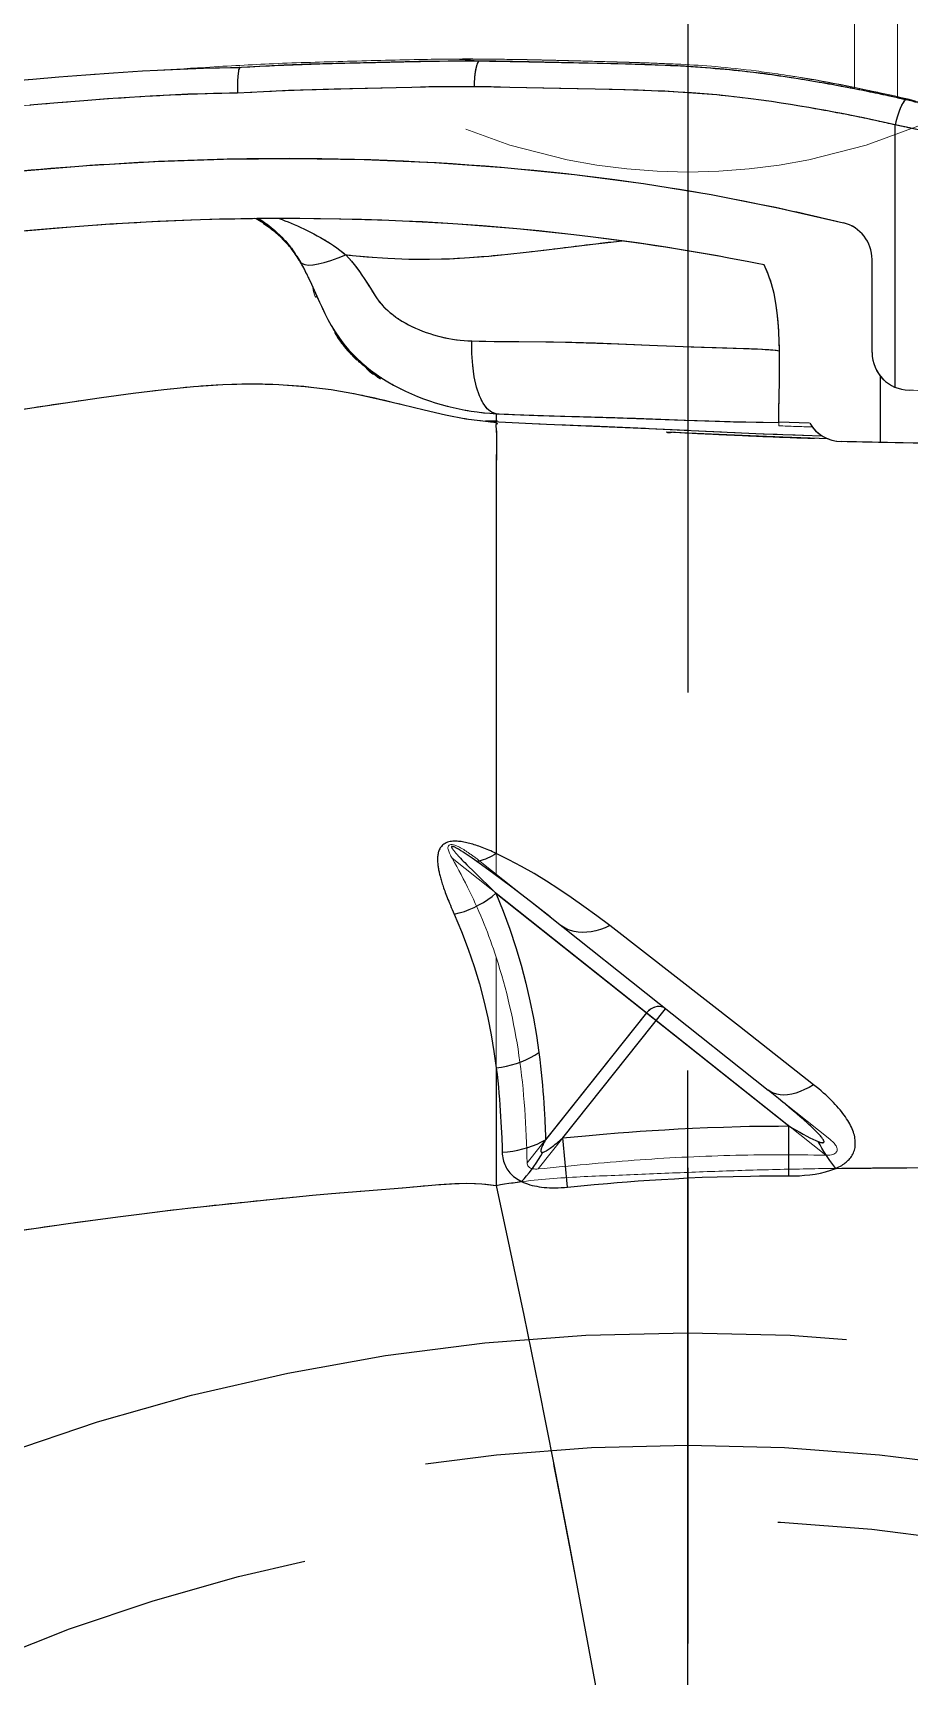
# Model space of a CAD drawing. Header units: inches. Extents: x 133169 to 134399, y -43543 to -42673.
# Drawn here: x 133813.12 to 133824.81, y -42968.39 to -42946.45 of the extents above; entities that cross this region are included whole.
import ezdxf

# ---------------------------------------------------------------- set-up
doc = ezdxf.new("R2010")
doc.units = ezdxf.units.IN
doc.header["$LTSCALE"] = 2
doc.header["$MEASUREMENT"] = 0
for name, pattern in [('ACAD_ISO08W100', [36, 24, -3, 6, -3]), ('CENTER', [50.8, 31.75, -6.35, 6.35, -6.35]), ('HIDDEN', [9.525, 6.35, -3.175])]:
    doc.linetypes.add(name, pattern=pattern)
doc.layers.get('0').update_dxf_attribs({"linetype": 'CONTINUOUS'})
for name, color, linetype in [('CAV-COR', 1, 'CONTINUOUS'), ('CL', 1, 'ACAD_ISO08W100'), ('SP', 3, 'CONTINUOUS')]:
    doc.layers.add(name, color=color, linetype=linetype)
for name, color, linetype, lineweight in [('PRODUCT', 1, 'CONTINUOUS', 15), ('WR', 122, 'HIDDEN', 18), ('枕位', 75, 'CONTINUOUS', 15)]:
    doc.layers.add(name, color=color, linetype=linetype, lineweight=lineweight)

# ---------------------------------------------------------------- blocks, each defined once
blk = doc.blocks.new('20160812.091803')
at = {"layer": 'PRODUCT', "linetype": 'ByBlock'}
for p, q in [((-39.125, 17.764), (-42.629, 17.764)), ((-38.389, 17.57), (-39.271, 17.57)), ((-39.588, 17.457), (-40.833, 17.457)), ((-32.835, 11.854), (-28.87, 16.838)), ((-29.085, 16.891), (-32.794, 12.228)), ((-28.687, 13), (-30.826, 14.702)), ((-30.771, 14.448), (-28.767, 12.854)), ((-32.794, 12.228), (-32.811, 12.206)), ((-43.509, 11.867), (-43.509, 11.866))]:
    blk.add_line(p, q, dxfattribs=at)
for centre, start, end in [((-39.588, 17.959), 270, 358.9905), ((-40.833, 16.954), 90, 166.0933), ((-38.903, 17.055), 307.6829, 358.6889)]:
    blk.add_arc(centre, 0.502, start, end, dxfattribs=at)
for points, start_tangent, end_tangent in [([(-28.467, 12.441), (-28.563, 13.254), (-28.603, 14.076), (-28.637, 14.897), (-28.667, 15.717), (-28.687, 16.538), (-28.699, 17.36), (-28.705, 19), (-28.698, 20.641), (-28.669, 22.276), (-28.618, 23.908), (-28.546, 25.534), (-28.46, 27.156), (-28.358, 28.772), (-28.298, 29.578), (-28.225, 30.387), (-28.141, 31.196), (-28.09, 31.979)], (-0.174804, 0.984603), (0.025534, 0.999674)), ([(-42.993, 17.863), (-42.893, 18.217)], (0.228157, 0.973624), (0.326508, 0.945194)), ([(-39.078, 18.412), (-39.086, 17.95)], (-0.014743, -0.999891), (-0.017618, -0.999845)), ([(-43.161, 17.05), (-43.11, 17.312), (-43.065, 17.532), (-43.025, 17.717), (-42.988, 17.875), (-42.953, 18.011), (-42.92, 18.124)], (0.190064, 0.981772), (0.296342, 0.955082)), ([(-42.926, 18.066), (-42.963, 17.913)], (-0.233358, -0.972391), (-0.226503, -0.97401)), ([(-42.546, 18.155), (-42.574, 18.025), (-42.602, 17.894)], (-0.210574, -0.977578), (-0.206785, -0.978386)), ([(-38.386, 17.764), (-38.38, 18.086)], (0.018708, 0.999825), (0.016755, 0.99986)), ([(-42.979, 17.843), (-43.018, 17.668), (-43.076, 17.394)], (-0.222583, -0.974914), (-0.200302, -0.979734)), ([(-43.027, 17.708), (-42.993, 17.863)], (0.21553, 0.976497), (0.228157, 0.973624)), ([(-42.963, 17.913), (-42.979, 17.843)], (-0.226458, -0.974021), (-0.222583, -0.974914)), ([(-42.963, 17.913), (-42.921, 17.866)], (-0.138888, -0.990308), (0.870259, -0.492595)), ([(-42.921, 17.866), (-42.799, 17.812)], (0.870259, -0.492595), (0.944175, -0.329445)), ([(-42.799, 17.812), (-42.629, 17.764)], (0.944175, -0.329445), (0.97628, -0.216514)), ([(-42.614, 17.84), (-42.629, 17.764)], (-0.204885, -0.978786), (-0.201908, -0.979404)), ([(-42.602, 17.894), (-42.614, 17.84)], (-0.206785, -0.978386), (-0.204885, -0.978786)), ([(-43.308, 16.198), (-43.284, 16.368), (-43.027, 17.708)], (0.135108, 0.990831), (0.21553, 0.976497)), ([(-42.629, 17.764), (-42.684, 17.521), (-42.741, 17.249)], (-0.22473, -0.974421), (-0.199218, -0.979955)), ([(-38.392, 17.459), (-38.389, 17.57)], (0.020504, 0.99979), (0.019857, 0.999803)), ([(-38.389, 17.57), (-38.388, 17.667), (-38.386, 17.764)], (0.019857, 0.999803), (0.018708, 0.999825)), ([(-43.076, 17.394), (-43.136, 17.088)], (-0.200302, -0.979734), (-0.186704, -0.982416)), ([(-38.401, 17.043), (-38.394, 17.367)], (0.022881, 0.999738), (0.021041, 0.999779)), ([(-38.394, 17.367), (-38.392, 17.459)], (0.021041, 0.999779), (0.020504, 0.99979)), ([(-42.741, 17.249), (-42.8, 16.946)], (-0.199218, -0.979955), (-0.185887, -0.982571)), ([(-43.136, 17.088), (-43.198, 16.749), (-43.259, 16.375), (-43.318, 15.962), (-43.369, 15.496), (-43.409, 14.97), (-43.434, 14.425), (-43.448, 13.907), (-43.458, 13.423), (-43.467, 12.978)], (-0.186704, -0.982416), (-0.021685, -0.999765)), ([(-43.31, 16.197), (-43.285, 16.36), (-43.221, 16.735), (-43.161, 17.05)], (0.148179, 0.98896), (0.190064, 0.981772)), ([(-42.8, 16.946), (-42.861, 16.611), (-42.922, 16.243), (-42.979, 15.838), (-43.029, 15.384), (-43.068, 14.87), (-43.093, 14.335), (-43.107, 13.822), (-43.116, 13.341), (-43.125, 12.897)], (-0.185887, -0.982571), (-0.02178, -0.999763)), ([(-41.321, 17.075), (-41.529, 16.168)], (-0.240341, -0.970689), (-0.207497, -0.978236)), ([(-28.87, 16.838), (-28.876, 16.913), (-28.901, 16.971), (-28.946, 16.992), (-28.994, 16.976), (-29.04, 16.94), (-29.085, 16.891)], (0.018907, 0.999821), (-0.622515, -0.782608)), ([(-38.44, 16.688), (-38.444, 16.57), (-38.448, 16.452), (-38.453, 16.336)], (-0.035193, -0.999381), (-0.038458, -0.99926)), ([(-28.876, 16.198), (-28.87, 16.838)], (-0.002041, 0.999998), (0.018907, 0.999821)), ([(-38.611, 16.212), (-38.603, 16.434), (-38.596, 16.657)], (0.035052, 0.999385), (0.03298, 0.999456)), ([(-38.497, 16.207), (-38.481, 16.652)], (0.037446, 0.999299), (0.033955, 0.999423)), ([(-38.453, 16.336), (-38.457, 16.222), (-38.462, 16.109), (-38.466, 15.998), (-38.471, 15.888)], (-0.038458, -0.99926), (-0.043112, -0.99907)), ([(-43.439, 14.903), (-43.408, 15.37), (-43.35, 15.909), (-43.31, 16.197)], (0.050855, 0.998706), (0.148179, 0.98896)), ([(-41.529, 16.168), (-42.181, 9.243), (-41.907, 5.064), (-41.117, 0.146)], (-0.207497, -0.978236), (0.187707, -0.982225)), ([(-40.761, 16.018), (-40.321, 16.159), (-39.884, 16.211), (-39.455, 16.222), (-39.032, 16.216), (-38.611, 16.212)], (0.894035, 0.447997), (0.999975, -0.007048)), ([(-39.743, 12.115), (-39.738, 12.416), (-39.735, 12.745), (-39.732, 13.105), (-39.725, 13.502), (-39.712, 13.923), (-39.694, 14.337), (-39.677, 14.715), (-39.665, 15.043), (-39.657, 15.319), (-39.65, 15.549), (-39.644, 15.739), (-39.639, 15.897), (-39.632, 16.028), (-39.624, 16.134), (-39.614, 16.221)], (0.024069, 0.99971), (0.145444, 0.989367)), ([(-38.772, 12.441), (-38.758, 12.767), (-38.746, 13.118), (-38.735, 13.499), (-38.724, 13.914), (-38.709, 14.357), (-38.692, 14.806), (-38.677, 15.23), (-38.666, 15.609), (-38.659, 15.936), (-38.654, 16.212)], (0.047196, 0.998886), (0.019959, 0.999801)), ([(-38.666, 12.436), (-38.632, 13.112), (-38.601, 13.924), (-38.563, 14.736), (-38.524, 15.55), (-38.498, 16.17), (-38.497, 16.207)], (0.063765, 0.997965), (0.037446, 0.999299)), ([(-28.687, 13), (-28.748, 13.64), (-28.803, 14.28), (-28.842, 14.919), (-28.867, 15.559), (-28.876, 16.198)], (-0.09668, 0.995316), (-0.002041, 0.999998)), ([(-41.11, 13.904), (-40.761, 16.018)], (0.128842, 0.991665), (0.197002, 0.980403)), ([(-38.471, 15.888), (-38.476, 15.78), (-38.481, 15.672)], (-0.043112, -0.99907), (-0.045551, -0.998962)), ([(-38.481, 15.672), (-38.486, 15.566), (-38.49, 15.462), (-38.495, 15.358)], (-0.045551, -0.998962), (-0.048517, -0.998822)), ([(-38.495, 15.358), (-38.5, 15.255), (-38.505, 15.154), (-38.51, 15.055), (-38.515, 14.96), (-38.52, 14.87), (-38.524, 14.787), (-38.527, 14.723)], (-0.048517, -0.998822), (-0.998826, 0.048439)), ([(-28.467, 12.441), (-27.484, 12.652), (-26.459, 12.866), (-25.399, 13.079), (-24.311, 13.291), (-23.2, 13.502), (-22.062, 13.715), (-20.899, 13.926), (-19.718, 14.137), (-18.524, 14.347), (-17.315, 14.558), (-16.098, 14.768), (-14.872, 14.978)], (0.977179, 0.212416), (0.986149, 0.165862)), ([(-43.504, 12.658), (-43.486, 13.447), (-43.467, 14.135), (-43.445, 14.767), (-43.439, 14.903)], (0.015593, 0.999878), (0.050855, 0.998706)), ([(-43.495, 13.107), (-43.49, 13.314), (-43.485, 13.496), (-43.48, 13.699), (-43.474, 13.916), (-43.468, 14.135), (-43.461, 14.351), (-43.454, 14.562), (-43.445, 14.765), (-43.439, 14.903)], (0.023396, 0.999726), (0.051085, 0.998694)), ([(-30.826, 14.702), (-30.856, 14.622), (-30.836, 14.528), (-30.771, 14.448)], (-0.622515, -0.782608), (0.782608, -0.622515)), ([(-40.895, 10.432), (-40.886, 10.52), (-40.835, 11.391), (-40.87, 12.246), (-40.956, 13.068), (-41.049, 13.827), (-41.081, 14.121)], (0.107542, 0.994201), (-0.098155, 0.995171)), ([(-38.961, -6.555), (-39.969, -1.534), (-41.108, 5.158), (-41.36, 8.479), (-41.11, 13.904)], (-0.197955, 0.980211), (0.128842, 0.991665)), ([(-43.505, 12.584), (-43.501, 12.853), (-43.495, 13.107)], (0.014899, 0.999889), (0.023396, 0.999726)), ([(-43.467, 12.978), (-43.475, 12.575), (-43.48, 12.218)], (-0.021685, -0.999765), (-0.009586, -0.999954)), ([(-28.767, 12.854), (-28.718, 12.873), (-28.689, 12.928), (-28.687, 13)], (0.999726, 0.023394), (-0.09668, 0.995316)), ([(-43.125, 12.897), (-43.134, 12.497), (-43.139, 12.146)], (-0.02178, -0.999763), (-0.009652, -0.999953)), ([(-31.513, 12.441), (-30.203, 12.745), (-28.767, 12.854)], (0.951124, 0.308809), (0.999726, 0.023394)), ([(-43.509, 11.866), (-43.51, 12.064), (-43.508, 12.321), (-43.505, 12.584)], (-0.00639, 0.99998), (0.014899, 0.999889)), ([(-43.508, 12.219), (-43.504, 12.658)], (0.003272, 0.999995), (0.015593, 0.999878)), ([(-40.032, 10.196), (-39.781, 10.348), (-39.548, 10.545), (-39.356, 10.763), (-39.199, 10.993), (-39.073, 11.23), (-38.973, 11.469), (-38.896, 11.707), (-38.837, 11.946), (-38.795, 12.189), (-38.772, 12.441)], (0.886004, 0.463677), (0.050043, 0.998747)), ([(-38.772, 12.441), (-38.913, 12.266), (-39.266, 12.148), (-39.743, 12.115)], (-0.098138, -0.995173), (-0.999599, 0.028315)), ([(-39.037, 10.565), (-39.012, 10.687), (-38.887, 11.224), (-38.757, 11.76), (-38.675, 12.298)], (0.192839, 0.98123), (0.074196, 0.997244)), ([(-38.772, 12.441), (-38.747, 12.441), (-38.722, 12.441), (-38.713, 12.442), (-38.704, 12.442), (-38.693, 12.44), (-38.683, 12.445), (-38.678, 12.451), (-38.674, 12.442), (-38.673, 12.425), (-38.673, 12.397), (-38.673, 12.356), (-38.675, 12.298)], (0.992607, 0.121376), (-0.013443, -0.99991)), ([(-38.675, 12.298), (-38.666, 12.361), (-38.658, 12.406), (-38.652, 12.434), (-38.646, 12.45), (-38.641, 12.455), (-38.637, 12.453), (-38.63, 12.442), (-38.622, 12.436), (-38.605, 12.437), (-38.567, 12.44), (-38.512, 12.443)], (0.141126, 0.989992), (0.998997, 0.044782)), ([(-38.512, 12.443), (-38.497, 12.444), (-38.389, 12.444), (-38.25, 12.443), (-38.09, 12.441), (-37.919, 12.44), (-37.57, 12.44), (-37.208, 12.442), (-36.421, 12.441), (-35.563, 12.441), (-34.61, 12.441), (-33.576, 12.441), (-32.624, 12.441)], (0.998997, 0.044782), (0.999999, -0.001025)), ([(-31.957, 12.28), (-31.513, 12.441)], (0.927831, 0.373002), (0.95112, 0.308821)), ([(-31.513, 12.441), (-30.111, 12.441), (-28.467, 12.441)], (1, 0.00008), (1, -0.000226)), ([(-26.619, -0.59), (-26.734, -0.074), (-26.85, 0.442), (-27.076, 1.487), (-27.287, 2.547), (-27.477, 3.622), (-27.654, 4.704), (-27.823, 5.792), (-27.979, 6.886), (-28.123, 7.987), (-28.245, 9.095), (-28.302, 9.652), (-28.354, 10.209), (-28.399, 10.767), (-28.446, 11.327), (-28.491, 11.887), (-28.467, 12.441)], (-0.213036, 0.977044), (0.151002, 0.988533)), ([(-43.507, 11.836), (-43.508, 12.219)], (-0.010021, 0.99995), (0.003272, 0.999995)), ([(-43.48, 12.218), (-43.491, 12.123), (-43.5, 12.026), (-43.506, 11.928), (-43.507, 11.906)], (-0.106198, -0.994345), (-0.072766, -0.997349)), ([(-43.48, 12.218), (-43.481, 11.924), (-43.477, 11.604), (-43.47, 11.257)], (-0.009619, -0.999954), (0.022735, -0.999742)), ([(-43.48, 12.218), (-43.434, 12.183), (-43.309, 12.157), (-43.139, 12.146)], (0.045477, -0.998965), (0.999957, -0.009264)), ([(-43.139, 12.146), (-43.139, 11.857)], (-0.009719, -0.999953), (0.005633, -0.999984)), ([(-40.895, 10.433), (-40.764, 10.547), (-40.625, 10.649), (-40.482, 10.741), (-40.346, 10.827), (-40.238, 10.906), (-40.15, 10.993), (-40.063, 11.102), (-39.985, 11.226), (-39.916, 11.361), (-39.858, 11.505), (-39.812, 11.654), (-39.777, 11.807), (-39.754, 11.961), (-39.743, 12.115)], (0.716663, 0.69742), (0.023632, 0.999721)), ([(-32.811, 12.206), (-32.828, 12.185), (-32.858, 12.144), (-32.886, 12.105), (-32.911, 12.068)], (-0.615581, -0.788074), (-0.558738, -0.829344)), ([(-32.835, 11.854), (-32.396, 12.085)], (0.869197, 0.494465), (0.899201, 0.437536)), ([(-32.396, 12.085), (-31.957, 12.28)], (0.899201, 0.437536), (0.927831, 0.373002)), ([(-43.507, 11.906), (-43.509, 11.882), (-43.509, 11.867)], (-0.072766, -0.997349), (0.004638, -0.999989)), ([(-43.504, 11.474), (-43.509, 11.867)], (-0.017404, 0.999849), (-0.00617, 0.999981)), ([(-43.139, 11.857), (-43.136, 11.542), (-43.129, 11.199), (-43.12, 10.825), (-43.11, 10.421), (-43.098, 9.984), (-43.08, 9.506), (-43.053, 8.987)], (0.005633, -0.999984), (0.057784, -0.998329)), ([(-32.911, 12.068), (-32.935, 12.033), (-32.956, 11.999), (-32.975, 11.966), (-32.991, 11.934), (-33.005, 11.903), (-33.016, 11.872), (-33.021, 11.836), (-32.99, 11.798), (-32.944, 11.804), (-32.893, 11.823), (-32.835, 11.854)], (-0.558738, -0.829344), (0.869197, 0.494465)), ([(-43.447, 9.468), (-43.479, 10.456), (-43.504, 11.474)], (-0.043099, 0.999071), (-0.017404, 0.999849)), ([(-43.47, 11.257), (-43.461, 10.881), (-43.452, 10.475), (-43.44, 10.033), (-43.422, 9.548), (-43.395, 9.024)], (0.022735, -0.999742), (0.056877, -0.998381)), ([(-39.488, 10.582), (-39.593, 10.48), (-39.697, 10.394), (-39.788, 10.328), (-39.846, 10.291), (-39.768, 10.344), (-39.692, 10.403), (-39.601, 10.482), (-39.498, 10.581), (-39.384, 10.706), (-39.293, 10.817), (-39.247, 10.878)], (-0.694773, -0.719229), (0.807953, -0.589247)), ([(-39.488, 10.582), (-39.593, 10.48), (-39.697, 10.394), (-39.788, 10.328), (-39.846, 10.291)], (-0.694773, -0.719229), (-0.878046, -0.478577)), ([(-39.044, 10.527), (-39.037, 10.565)], (0.188558, 0.982062), (0.192839, 0.98123)), ([(-40.988, 10.313), (-40.895, 10.432)], (0.58318, 0.812343), (0.639858, 0.768493)), ([(-40.798, 9.828), (-40.758, 9.936), (-40.792, 10.147), (-40.895, 10.433)], (0.829163, 0.559006), (-0.396977, 0.917829)), ([(-37.101, -0.59), (-37.278, -0.068), (-37.45, 0.453), (-37.775, 1.501), (-38.073, 2.559), (-38.339, 3.625), (-38.575, 4.698), (-38.777, 5.778), (-38.943, 6.864), (-39.089, 7.955), (-39.17, 9.049), (-39.107, 10.146), (-39.044, 10.527)], (-0.321101, 0.947045), (0.188558, 0.982062)), ([(-41.379, 9.545), (-41.334, 9.663), (-41.28, 9.789), (-41.219, 9.92), (-41.15, 10.053), (-41.073, 10.185), (-40.988, 10.313)], (0.354031, 0.935234), (0.58318, 0.812343)), ([(-40.642, 9.911), (-40.464, 9.995), (-40.262, 10.085), (-40.032, 10.196)], (0.896168, 0.443715), (0.886004, 0.463677)), ([(-40.474, 9.988), (-40.622, 9.919), (-40.774, 9.838), (-40.926, 9.742), (-41.07, 9.624)], (-0.911406, -0.411508), (-0.732465, -0.680805)), ([(-40.798, 9.828), (-40.642, 9.911)], (0.866461, 0.499244), (0.896168, 0.443715)), ([(-40.332, 10.052), (-40.474, 9.988)], (0.404447, -0.914561), (-0.911406, -0.411508)), ([(-41.378, 9.272), (-41.322, 9.356), (-41.258, 9.44), (-41.185, 9.524), (-41.104, 9.605), (-41.013, 9.683), (-40.913, 9.756)], (0.529478, 0.848324), (0.829015, 0.559227)), ([(-40.913, 9.756), (-40.798, 9.828)], (0.829015, 0.559227), (0.866424, 0.499309)), ([(-43.425, 9.021), (-43.447, 9.468)], (-0.055846, 0.998439), (-0.043099, 0.999071)), ([(-41.2, 9.486), (-41.312, 9.331)], (-0.636512, -0.771267), (-0.531972, -0.846762)), ([(-41.07, 9.624), (-41.2, 9.486)], (-0.732465, -0.680805), (-0.636512, -0.771267)), ([(-43.422, 8.969), (-43.425, 9.021)], (-0.056969, 0.998376), (-0.055846, 0.998439)), ([(-43.395, 9.023), (-43.348, 9.002), (-43.224, 8.99), (-43.053, 8.989)], (0.055443, -0.998462), (0.999591, 0.028608)), ([(-43.395, 9.02), (-43.39, 8.691)], (0.002305, -0.999997), (0.02482, -0.999692)), ([(-43.394, 8.502), (-43.422, 8.969)], (-0.063542, 0.997979), (-0.056969, 0.998376)), ([(-43.053, 8.987), (-43.049, 8.668), (-43.037, 8.325)], (0.001381, -0.999999), (0.039788, -0.999208)), ([(-43.39, 8.691), (-43.378, 8.338)], (0.02482, -0.999692), (0.039621, -0.999215)), ([(-43.37, 8.133), (-43.394, 8.502)], (-0.066197, 0.997807), (-0.063542, 0.997979)), ([(-43.378, 8.338), (-43.361, 7.958), (-43.337, 7.542), (-43.305, 7.082), (-43.265, 6.564), (-43.214, 5.973), (-43.148, 5.314), (-43.067, 4.633), (-43.011, 4.212)], (0.039621, -0.999215), (0.133463, -0.991054)), ([(-43.037, 8.325), (-43.02, 7.954), (-42.996, 7.549), (-42.965, 7.099), (-42.925, 6.593), (-42.874, 6.016), (-42.81, 5.374), (-42.729, 4.712)], (0.039788, -0.999208), (0.128965, -0.991649))]:
    blk.add_spline(points, degree=3, dxfattribs=dict(at, start_tangent=start_tangent, end_tangent=end_tangent))
blk = doc.blocks.new('20160825.135956')
at = {"color": 8, "linetype": 'HIDDEN'}
blk.add_circle((0, 0), 26.5, dxfattribs=at)
at = {"layer": 'SP', "linetype": 'CENTER', "ltscale": 0.25}
blk.add_line((0, -30), (0, 30), dxfattribs=at)
at = {"layer": 'SP', "linetype": 'HIDDEN'}
for radius in [25, 24]:
    blk.add_circle((0, 0), radius, dxfattribs=at)
blk = doc.blocks.new('20160224.151412')
at = {"layer": 'WR', "linetype": 'CENTER', "ltscale": 10}
blk.add_line((0, -11), (0, 11), dxfattribs=at)
at = {"layer": 'WR', "linetype": 'HIDDEN', "ltscale": 0.5}
blk.add_circle((0, 0), 8, dxfattribs=at)

msp = doc.modelspace()

# ---------------------------------------------------------------- linework, layer by layer
at = {"layer": 'CAV-COR', "linetype": 'ByBlock'}
for p, q in [((133816.145, -42946.895), (133815.826, -42946.913)), ((133815.859, -42946.912), (133815.826, -42946.913)), ((133819.298, -42946.826), (133819.065, -42946.823)), ((133819.082, -42946.825), (133819.065, -42946.823)), ((133818.181, -42947.175), (133817.144, -42947.199)), ((133818.406, -42947.17), (133818.181, -42947.175)), ((133819.239, -42947.17), (133819.01, -42947.167)), ((133819.489, -42947.175), (133819.239, -42947.17)), ((133813.457, -42947.381), (133813.08, -42947.413)), ((133813.801, -42947.353), (133813.457, -42947.381)), ((133814.119, -42947.329), (133813.801, -42947.353)), ((133814.413, -42947.309), (133814.119, -42947.329)), ((133814.687, -42947.293), (133814.413, -42947.309)), ((133814.945, -42947.279), (133814.687, -42947.293)), ((133816.848, -42947.208), (133816.534, -42947.219)), ((133817.144, -42947.199), (133816.848, -42947.208)), ((133824.271, -42947.232), (133824.085, -42947.195)), ((133824.72, -42947.328), (133824.561, -42947.293)), ((133824.903, -42947.369), (133824.72, -42947.328)), ((133824.758, -42947.704), (133824.628, -42947.676)), ((133824.628, -42951.18), (133824.628, -42947.676)), ((133825.019, -42947.759), (133824.758, -42947.704)), ((133815.611, -42948.937), (133815.229, -42948.949)), ((133816.081, -42948.929), (133816.081, -42948.929)), ((133816.1, -42948.929), (133816.097, -42948.929)), ((133816.136, -42948.928), (133816.164, -42948.946)), ((133814.792, -42948.967), (133814.317, -42948.993)), ((133815.229, -42948.949), (133814.792, -42948.967)), ((133821.185, -42949.253), (133820.778, -42949.196)), ((133816.636, -42949.419), (133816.623, -42949.399)), ((133816.7, -42949.522), (133816.688, -42949.502)), ((133816.692, -42949.508), (133816.719, -42949.557)), ((133816.719, -42949.557), (133816.746, -42949.607)), ((133824.321, -42950.717), (133824.321, -42949.472)), ((133816.823, -42949.765), (133816.859, -42949.842)), ((133816.84, -42949.803), (133816.949, -42950.044)), ((133817.544, -42949.728), (133817.605, -42949.823)), ((133816.926, -42949.995), (133816.865, -42949.858)), ((133819.28, -42950.568), (133819.969, -42950.574)), ((133821.694, -42950.633), (133821.907, -42950.641)), ((133822.712, -42950.665), (133822.761, -42950.667)), ((133817.627, -42950.95), (133817.703, -42951.006)), ((133817.755, -42951.068), (133817.747, -42951.062)), ((133817.76, -42951.072), (133817.755, -42951.068)), ((133817.757, -42951.07), (133817.758, -42951.071)), ((133824.434, -42951.916), (133824.434, -42951.035)), ((133819.631, -42951.547), (133819.862, -42951.556)), ((133819.862, -42951.556), (133820.923, -42951.587)), ((133823.077, -42951.517), (133823.078, -42951.485)), ((133820.923, -42951.587), (133821.814, -42951.619)), ((133821.87, -42951.793), (133821.574, -42951.778)), ((133821.814, -42951.619), (133822.225, -42951.633)), ((133822.585, -42951.825), (133821.87, -42951.793)), ((133822.225, -42951.633), (133822.473, -42951.64)), ((133822.473, -42951.64), (133823.076, -42951.652)), ((133823.487, -42951.66), (133823.076, -42951.645)), ((133819.308, -42951.951), (133819.304, -42952.361)), ((133823.128, -42951.848), (133822.585, -42951.825)), ((133823.734, -42951.87), (133823.128, -42951.848)), ((133825.148, -42951.929), (133823.908, -42951.905)), ((133819.304, -42952.361), (133819.304, -42952.518)), ((133819.304, -42952.518), (133819.306, -42953.223)), ((133819.306, -42953.223), (133819.305, -42957.406)), ((133818.83, -42957.471), (133818.848, -42957.49)), ((133818.848, -42957.49), (133818.866, -42957.509)), ((133818.904, -42957.414), (133818.879, -42957.398)), ((133818.929, -42957.431), (133818.904, -42957.414)), ((133818.956, -42957.45), (133818.929, -42957.431)), ((133818.985, -42957.469), (133818.956, -42957.45)), ((133819.015, -42957.491), (133818.985, -42957.469)), ((133819.047, -42957.513), (133819.015, -42957.491)), ((133818.866, -42957.509), (133818.885, -42957.528)), ((133818.885, -42957.528), (133818.913, -42957.557)), ((133818.913, -42957.557), (133818.943, -42957.587)), ((133818.943, -42957.587), (133818.987, -42957.631)), ((133818.987, -42957.631), (133819.037, -42957.68)), ((133819.037, -42957.68), (133819.109, -42957.751)), ((133819.109, -42957.751), (133819.196, -42957.835)), ((133819.196, -42957.835), (133819.302, -42957.936)), ((133819.302, -42957.936), (133823.211, -42961.045)), ((133819.762, -42958.049), (133819.512, -42957.857)), ((133820.024, -42958.254), (133819.762, -42958.049)), ((133820.024, -42958.254), (133822.933, -42960.567)), ((133822.552, -42959.719), (133820.822, -42958.369)), ((133821.312, -42959.535), (133819.964, -42961.229)), ((133820.196, -42961.202), (133821.566, -42959.48)), ((133823.539, -42960.495), (133822.552, -42959.719)), ((133819.305, -42960.269), (133819.305, -42961.839)), ((133823.004, -42960.624), (133822.933, -42960.567)), ((133823.07, -42960.677), (133823.004, -42960.624)), ((133823.216, -42960.797), (133823.16, -42960.751)), ((133823.267, -42960.841), (133823.216, -42960.797)), ((133823.316, -42960.882), (133823.267, -42960.841)), ((133823.361, -42960.921), (133823.316, -42960.882)), ((133819.372, -42961.064), (133819.378, -42961.202)), ((133820.196, -42961.202), (133820.497, -42961.175)), ((133820.257, -42961.863), (133820.196, -42961.202)), ((133820.497, -42961.175), (133820.734, -42961.154)), ((133820.734, -42961.154), (133820.933, -42961.138)), ((133820.933, -42961.138), (133821.075, -42961.127)), ((133821.075, -42961.127), (133821.227, -42961.116)), ((133821.227, -42961.116), (133821.387, -42961.105)), ((133821.387, -42961.105), (133821.557, -42961.095)), ((133821.557, -42961.095), (133821.735, -42961.085)), ((133821.735, -42961.085), (133821.924, -42961.075)), ((133821.924, -42961.075), (133822.125, -42961.067)), ((133822.125, -42961.067), (133822.338, -42961.059)), ((133823.211, -42961.711), (133823.211, -42961.045)), ((133823.838, -42961.612), (133824.785, -42961.603)), ((133824.785, -42961.603), (133825.791, -42961.6)), ((133817.108, -42961.949), (133818.056, -42961.871)), ((133820.257, -42961.863), (133820.611, -42961.829)), ((133820.611, -42961.829), (133820.789, -42961.813)), ((133820.789, -42961.813), (133820.918, -42961.802)), ((133820.918, -42961.802), (133821.053, -42961.791)), ((133821.053, -42961.791), (133821.198, -42961.78)), ((133821.198, -42961.78), (133821.35, -42961.769)), ((133821.35, -42961.769), (133821.512, -42961.759)), ((133821.512, -42961.759), (133821.682, -42961.749)), ((133821.682, -42961.749), (133821.862, -42961.74)), ((133821.862, -42961.74), (133822.052, -42961.731)), ((133822.052, -42961.731), (133822.254, -42961.724)), ((133822.254, -42961.724), (133822.469, -42961.718)), ((133822.82, -42961.712), (133823.076, -42961.711)), ((133815.192, -42962.143), (133815.776, -42962.08)), ((133812.892, -42962.448), (133813.593, -42962.348))]:
    msp.add_line(p, q, dxfattribs=at)
for points in [[(133815.826, -42946.913), (133815.398, -42946.922), (133814.985, -42946.939), (133814.585, -42946.96), (133814.2, -42946.985), (133813.829, -42947.011), (133813.47, -42947.039), (133813.123, -42947.068), (133812.788, -42947.098), (133812.463, -42947.129), (133812.149, -42947.161), (133811.845, -42947.196), (133811.55, -42947.233), (133810.566, -42947.364)], [(133815.884, -42946.911), (133815.877, -42946.911), (133815.859, -42946.912)], [(133815.887, -42946.911), (133815.879, -42946.917), (133815.872, -42946.933), (133815.866, -42946.958), (133815.861, -42946.992)], [(133817.163, -42946.857), (133816.814, -42946.867), (133816.475, -42946.88), (133816.145, -42946.895)], [(133819.065, -42946.823), (133818.663, -42946.824), (133818.272, -42946.83), (133817.163, -42946.857)], [(133819.082, -42946.825), (133819.07, -42946.831), (133819.058, -42946.847), (133819.047, -42946.872), (133819.037, -42946.906), (133819.028, -42946.948), (133819.021, -42946.997), (133819.015, -42947.051), (133819.011, -42947.108), (133819.01, -42947.167)], [(133820.927, -42946.86), (133819.743, -42946.835), (133819.298, -42946.826)], [(133824.085, -42947.195), (133823.913, -42947.162), (133823.74, -42947.13), (133823.567, -42947.099), (133823.393, -42947.07), (133823.219, -42947.042), (133823.044, -42947.016), (133822.869, -42946.992), (133822.694, -42946.97), (133822.518, -42946.951), (133822.343, -42946.934), (133822.168, -42946.918), (133821.993, -42946.905), (133821.818, -42946.894), (133821.644, -42946.885), (133821.467, -42946.877), (133821.289, -42946.87), (133821.11, -42946.865), (133820.927, -42946.86)], [(133815.854, -42947.082), (133815.853, -42947.136), (133815.852, -42947.193), (133815.853, -42947.253)], [(133815.861, -42946.992), (133815.857, -42947.034), (133815.854, -42947.082)], [(133819.01, -42947.167), (133818.917, -42947.166), (133818.821, -42947.166), (133818.722, -42947.166), (133818.62, -42947.167), (133818.406, -42947.17)], [(133823.915, -42947.525), (133823.81, -42947.505), (133823.702, -42947.485), (133823.591, -42947.465), (133823.475, -42947.445), (133823.356, -42947.424), (133823.234, -42947.404), (133823.107, -42947.384), (133822.977, -42947.365), (133822.842, -42947.345), (133822.702, -42947.327), (133822.557, -42947.309), (133822.406, -42947.292), (133822.248, -42947.277), (133822.082, -42947.262), (133821.909, -42947.25), (133821.734, -42947.238), (133821.556, -42947.228), (133821.376, -42947.22), (133821.199, -42947.213), (133821.025, -42947.208), (133820.854, -42947.203), (133819.489, -42947.175)], [(133815.851, -42947.253), (133815.748, -42947.254), (133815.642, -42947.255), (133815.532, -42947.257), (133815.421, -42947.26), (133815.306, -42947.264), (133815.189, -42947.268), (133814.945, -42947.279)], [(133816.534, -42947.219), (133816.37, -42947.226), (133816.201, -42947.234), (133815.851, -42947.253)], [(133824.561, -42947.293), (133824.463, -42947.272), (133824.271, -42947.232)], [(133824.777, -42947.343), (133824.763, -42947.347), (133824.748, -42947.361), (133824.731, -42947.384), (133824.712, -42947.418), (133824.694, -42947.459), (133824.676, -42947.507), (133824.658, -42947.56), (133824.642, -42947.617), (133824.628, -42947.676)], [(133824.207, -42947.584), (133824.113, -42947.565), (133823.915, -42947.525)], [(133824.628, -42947.676), (133824.55, -42947.659), (133824.47, -42947.64), (133824.385, -42947.622), (133824.207, -42947.584)], [(133803.037, -42949.975), (133806.266, -42949.331), (133807.29, -42949.136), (133808.289, -42948.953), (133809.263, -42948.782), (133810.215, -42948.631), (133811.137, -42948.499), (133812.035, -42948.387), (133812.934, -42948.293), (133813.842, -42948.219), (133814.749, -42948.164), (133815.667, -42948.132), (133816.6, -42948.123), (133817.541, -42948.137), (133818.48, -42948.177), (133819.416, -42948.245), (133820.349, -42948.339), (133821.269, -42948.46), (133822.173, -42948.608), (133823.063, -42948.783), (133823.939, -42948.985)], [(133816.017, -42948.93), (133815.964, -42948.93), (133815.897, -42948.931), (133815.816, -42948.933), (133815.611, -42948.937)], [(133816.078, -42948.928), (133816.054, -42948.929), (133816.017, -42948.93)], [(133816.1, -42948.929), (133816.1, -42948.929), (133816.078, -42948.928)], [(133816.136, -42948.928), (133816.123, -42948.928), (133816.111, -42948.928), (133816.1, -42948.929)], [(133816.564, -42949.318), (133816.548, -42949.299), (133816.532, -42949.279), (133816.515, -42949.26), (133816.498, -42949.241), (133816.481, -42949.222), (133816.463, -42949.203), (133816.444, -42949.185), (133816.426, -42949.166), (133816.407, -42949.149), (133816.387, -42949.131), (133816.367, -42949.113), (133816.347, -42949.096), (133816.326, -42949.079), (133816.305, -42949.063), (133816.284, -42949.047), (133816.262, -42949.031), (133816.24, -42949.015), (133816.217, -42949), (133816.195, -42948.985), (133816.171, -42948.97), (133816.148, -42948.956), (133816.124, -42948.942), (133816.1, -42948.929)], [(133816.267, -42948.927), (133816.23, -42948.927), (133816.2, -42948.928), (133816.175, -42948.928), (133816.156, -42948.927), (133816.143, -42948.927), (133816.136, -42948.928)], [(133816.41, -42948.926), (133816.358, -42948.927), (133816.31, -42948.927), (133816.267, -42948.927)], [(133819.875, -42949.092), (133819.63, -42949.069), (133819.378, -42949.046), (133819.121, -42949.025), (133818.859, -42949.006), (133818.592, -42948.989), (133818.323, -42948.973), (133818.053, -42948.96), (133817.781, -42948.949), (133817.506, -42948.94), (133817.231, -42948.933), (133816.959, -42948.929), (133816.685, -42948.927), (133816.409, -42948.926)], [(133816.409, -42948.926), (133816.447, -42948.941), (133816.486, -42948.956), (133816.527, -42948.972), (133816.568, -42948.989), (133816.61, -42949.007), (133816.653, -42949.026), (133816.696, -42949.045), (133816.74, -42949.066), (133816.784, -42949.087), (133816.828, -42949.109), (133816.873, -42949.132), (133816.917, -42949.156), (133816.961, -42949.18), (133817.005, -42949.206), (133817.049, -42949.232), (133817.092, -42949.26), (133817.135, -42949.288), (133817.177, -42949.318), (133817.217, -42949.348), (133817.257, -42949.379), (133817.296, -42949.41)], [(133813.63, -42949.041), (133813.448, -42949.055), (133812.875, -42949.106)], [(133814.317, -42948.993), (133814.151, -42949.004), (133813.63, -42949.041)], [(133816.164, -42948.946), (133816.192, -42948.964), (133816.22, -42948.984), (133816.248, -42949.004), (133816.276, -42949.026)], [(133816.276, -42949.026), (133816.304, -42949.048), (133816.332, -42949.071), (133816.36, -42949.095), (133816.388, -42949.121), (133816.415, -42949.147), (133816.443, -42949.174), (133816.469, -42949.202), (133816.496, -42949.231), (133816.521, -42949.261), (133816.547, -42949.292), (133816.579, -42949.338)], [(133820.778, -42949.196), (133820.564, -42949.169), (133820.342, -42949.143), (133819.875, -42949.092)], [(133816.572, -42949.324), (133816.596, -42949.357), (133816.623, -42949.399)], [(133816.609, -42949.378), (133816.594, -42949.358), (133816.579, -42949.338)], [(133817.296, -42949.41), (133817.581, -42949.438), (133817.861, -42949.458), (133818.139, -42949.469), (133818.413, -42949.47), (133818.683, -42949.463), (133818.948, -42949.448), (133819.207, -42949.428), (133819.461, -42949.403), (133819.706, -42949.377), (133819.942, -42949.349)], [(133819.942, -42949.349), (133820.594, -42949.268), (133820.793, -42949.245), (133820.985, -42949.225)], [(133821.752, -42949.339), (133821.568, -42949.31), (133821.185, -42949.253)], [(133822.411, -42949.454), (133822.259, -42949.426), (133822.098, -42949.398), (133821.752, -42949.339)], [(133816.675, -42949.481), (133816.663, -42949.46), (133816.65, -42949.44), (133816.62, -42949.392)], [(133816.644, -42949.429), (133816.668, -42949.467), (133816.692, -42949.508)], [(133816.692, -42949.508), (133816.715, -42949.529), (133816.752, -42949.542), (133816.8, -42949.548), (133816.861, -42949.544), (133816.931, -42949.533), (133817.011, -42949.514), (133817.1, -42949.486), (133817.196, -42949.452), (133817.297, -42949.41)], [(133816.734, -42949.585), (133816.723, -42949.564), (133816.712, -42949.543)], [(133817.297, -42949.41), (133817.336, -42949.453), (133817.374, -42949.497), (133817.411, -42949.541), (133817.446, -42949.587), (133817.48, -42949.634), (133817.513, -42949.681), (133817.544, -42949.728)], [(133822.882, -42949.545), (133822.787, -42949.526), (133822.676, -42949.504), (133822.411, -42949.454)], [(133823.085, -42950.692), (133823.082, -42950.567), (133823.076, -42950.44), (133823.067, -42950.313), (133823.054, -42950.186), (133823.036, -42950.058), (133823.012, -42949.929), (133822.978, -42949.799), (133822.936, -42949.67), (133822.882, -42949.545)], [(133816.805, -42949.726), (133816.795, -42949.706), (133816.786, -42949.686), (133816.776, -42949.666), (133816.766, -42949.646), (133816.756, -42949.626), (133816.745, -42949.605)], [(133816.799, -42949.714), (133816.802, -42949.721), (133816.83, -42949.78)], [(133817.605, -42949.823), (133817.663, -42949.916), (133817.691, -42949.96), (133817.718, -42949.998), (133817.744, -42950.034), (133817.77, -42950.067), (133817.798, -42950.098), (133817.826, -42950.127), (133817.857, -42950.156), (133817.891, -42950.185), (133817.928, -42950.214), (133817.966, -42950.243), (133818.005, -42950.27), (133818.047, -42950.296), (133818.09, -42950.321), (133818.134, -42950.345), (133818.179, -42950.368), (133818.226, -42950.39), (133818.273, -42950.41), (133818.321, -42950.429), (133818.369, -42950.447), (133818.418, -42950.464), (133818.468, -42950.479), (133818.518, -42950.494), (133818.569, -42950.507), (133818.62, -42950.518), (133818.671, -42950.528), (133818.722, -42950.538), (133818.774, -42950.545), (133818.825, -42950.552), (133818.877, -42950.557), (133818.928, -42950.56), (133818.979, -42950.562)], [(133816.949, -42950.044), (133816.983, -42950.117), (133817.02, -42950.194), (133817.06, -42950.273), (133817.105, -42950.357), (133817.156, -42950.442), (133817.212, -42950.525), (133817.273, -42950.606)], [(133817.156, -42950.462), (133817.15, -42950.452), (133817.148, -42950.448)], [(133817.55, -42950.904), (133817.527, -42950.884), (133817.505, -42950.864), (133817.483, -42950.844), (133817.463, -42950.824), (133817.443, -42950.805), (133817.424, -42950.787), (133817.406, -42950.769), (133817.389, -42950.751), (133817.373, -42950.734), (133817.357, -42950.717), (133817.342, -42950.701), (133817.328, -42950.685), (133817.314, -42950.67), (133817.301, -42950.655), (133817.289, -42950.64), (133817.277, -42950.626), (133817.266, -42950.612), (133817.255, -42950.599), (133817.245, -42950.586), (133817.235, -42950.573), (133817.226, -42950.561), (133817.217, -42950.549), (133817.209, -42950.538), (133817.201, -42950.527), (133817.194, -42950.517), (133817.187, -42950.507), (133817.181, -42950.498), (133817.175, -42950.49), (133817.169, -42950.482), (133817.165, -42950.474), (133817.16, -42950.468), (133817.156, -42950.462)], [(133817.273, -42950.606), (133817.339, -42950.684), (133817.409, -42950.758)], [(133819.305, -42951.534), (133819.243, -42951.513), (133819.184, -42951.466), (133819.13, -42951.393), (133819.083, -42951.295), (133819.043, -42951.177), (133819.012, -42951.04), (133818.991, -42950.889), (133818.98, -42950.729), (133818.979, -42950.562)], [(133818.979, -42950.562), (133819.076, -42950.564), (133819.28, -42950.568)], [(133819.969, -42950.574), (133820.231, -42950.578), (133820.366, -42950.581), (133820.505, -42950.585)], [(133820.505, -42950.585), (133820.787, -42950.594), (133820.927, -42950.599)], [(133820.927, -42950.599), (133821.458, -42950.623), (133821.694, -42950.633)], [(133821.907, -42950.641), (133822.603, -42950.661), (133822.712, -42950.665)], [(133822.761, -42950.667), (133822.851, -42950.671), (133822.892, -42950.674), (133822.929, -42950.676), (133822.965, -42950.679), (133822.998, -42950.682), (133823.029, -42950.685), (133823.058, -42950.688), (133823.085, -42950.692)], [(133823.086, -42950.882), (133823.085, -42950.758), (133823.085, -42950.692)], [(133817.409, -42950.758), (133817.479, -42950.826), (133817.552, -42950.89), (133817.627, -42950.95)], [(133817.747, -42951.062), (133817.735, -42951.054), (133817.727, -42951.048), (133817.718, -42951.041), (133817.708, -42951.034), (133817.697, -42951.026), (133817.685, -42951.016), (133817.671, -42951.005), (133817.657, -42950.994), (133817.641, -42950.981), (133817.624, -42950.968), (133817.607, -42950.953), (133817.589, -42950.938), (133817.57, -42950.922), (133817.55, -42950.904)], [(133823.084, -42951.102), (133823.085, -42950.996), (133823.086, -42950.941), (133823.086, -42950.882)], [(133813.166, -42951.446), (133814.039, -42951.319), (133814.46, -42951.261), (133814.869, -42951.211), (133815.268, -42951.171), (133815.656, -42951.145), (133816.035, -42951.135), (133816.403, -42951.143), (133816.758, -42951.169), (133817.101, -42951.212), (133817.429, -42951.269), (133817.745, -42951.337), (133818.049, -42951.409), (133818.343, -42951.483), (133818.627, -42951.549), (133818.9, -42951.6), (133819.162, -42951.631)], [(133817.703, -42951.006), (133817.78, -42951.058), (133817.857, -42951.107), (133817.936, -42951.152), (133818.015, -42951.194), (133818.094, -42951.233), (133818.174, -42951.269), (133818.254, -42951.302), (133818.333, -42951.333), (133818.413, -42951.361), (133818.492, -42951.387), (133818.571, -42951.41), (133818.65, -42951.432), (133818.73, -42951.451), (133818.81, -42951.469), (133818.89, -42951.485), (133818.971, -42951.498), (133819.053, -42951.51), (133819.136, -42951.52), (133819.22, -42951.528), (133819.305, -42951.534)], [(133823.081, -42951.246), (133823.083, -42951.152), (133823.084, -42951.102)], [(133823.079, -42951.374), (133823.08, -42951.29), (133823.081, -42951.246)], [(133806.274, -42953.205), (133806.887, -42952.998), (133807.482, -42952.802), (133808.065, -42952.621), (133808.634, -42952.452), (133809.189, -42952.296), (133809.732, -42952.152), (133810.261, -42952.02), (133810.777, -42951.9), (133811.28, -42951.789), (133811.77, -42951.689), (133812.247, -42951.598), (133812.712, -42951.517), (133813.166, -42951.446)], [(133819.305, -42951.545), (133819.305, -42951.557), (133819.305, -42951.562), (133819.305, -42951.568), (133819.305, -42951.573), (133819.305, -42951.578), (133819.305, -42951.583), (133819.305, -42951.587), (133819.306, -42951.591), (133819.306, -42951.595), (133819.306, -42951.599), (133819.305, -42951.603), (133819.304, -42951.607), (133819.304, -42951.611), (133819.304, -42951.615), (133819.306, -42951.619), (133819.309, -42951.623), (133819.313, -42951.626), (133819.315, -42951.629), (133819.311, -42951.631), (133819.299, -42951.632), (133819.278, -42951.633), (133819.247, -42951.633), (133819.208, -42951.632), (133819.162, -42951.631)], [(133819.305, -42951.534), (133819.411, -42951.538), (133819.631, -42951.547)], [(133819.305, -42951.534), (133819.305, -42951.539), (133819.305, -42951.545)], [(133823.076, -42951.652), (133823.077, -42951.646), (133823.077, -42951.635), (133823.076, -42951.619), (133823.076, -42951.598), (133823.077, -42951.575), (133823.077, -42951.517)], [(133823.078, -42951.485), (133823.078, -42951.413), (133823.079, -42951.374)], [(133819.162, -42951.631), (133819.876, -42951.67), (133820.602, -42951.698), (133821.343, -42951.73)], [(133819.162, -42951.631), (133819.228, -42951.64), (133819.274, -42951.648), (133819.303, -42951.655), (133819.317, -42951.662), (133819.319, -42951.667), (133819.313, -42951.672), (133819.306, -42951.676), (133819.301, -42951.681), (133819.3, -42951.689), (133819.301, -42951.706), (133819.304, -42951.734), (133819.307, -42951.781), (133819.308, -42951.853), (133819.308, -42951.951)], [(133821.343, -42951.73), (133822.099, -42951.767), (133822.869, -42951.801), (133823.654, -42951.83)], [(133819.305, -42957.406), (133819.28, -42957.395), (133819.256, -42957.384), (133819.232, -42957.373), (133819.208, -42957.363), (133819.185, -42957.353), (133819.162, -42957.344), (133819.14, -42957.335), (133819.118, -42957.326), (133819.096, -42957.318), (133819.075, -42957.31), (133819.054, -42957.303), (133819.033, -42957.296), (133819.012, -42957.289), (133818.992, -42957.283), (133818.972, -42957.277), (133818.952, -42957.272), (133818.933, -42957.267), (133818.913, -42957.262), (133818.894, -42957.258), (133818.875, -42957.254), (133818.856, -42957.251), (133818.837, -42957.248), (133818.818, -42957.245), (133818.8, -42957.244), (133818.782, -42957.242), (133818.763, -42957.242), (133818.745, -42957.242), (133818.727, -42957.243), (133818.709, -42957.244), (133818.691, -42957.247), (133818.673, -42957.252), (133818.655, -42957.257), (133818.638, -42957.264), (133818.622, -42957.272), (133818.606, -42957.281), (133818.593, -42957.29), (133818.582, -42957.3), (133818.573, -42957.311), (133818.565, -42957.321), (133818.557, -42957.332), (133818.551, -42957.344), (133818.545, -42957.356), (133818.54, -42957.369), (133818.536, -42957.382), (133818.532, -42957.395), (133818.529, -42957.409), (133818.526, -42957.423), (133818.525, -42957.437), (133818.523, -42957.451), (133818.522, -42957.466), (133818.522, -42957.48), (133818.522, -42957.495), (133818.523, -42957.509), (133818.523, -42957.524), (133818.524, -42957.538), (133818.526, -42957.553), (133818.528, -42957.567), (133818.529, -42957.581), (133818.532, -42957.595), (133818.534, -42957.609), (133818.536, -42957.623), (133818.539, -42957.637), (133818.542, -42957.652), (133818.545, -42957.666), (133818.549, -42957.681), (133818.552, -42957.696), (133818.556, -42957.711), (133818.56, -42957.727), (133818.565, -42957.743), (133818.569, -42957.759), (133818.574, -42957.775), (133818.579, -42957.792), (133818.585, -42957.81), (133818.591, -42957.828), (133818.597, -42957.847), (133818.603, -42957.866), (133818.61, -42957.886), (133818.618, -42957.906), (133818.625, -42957.927), (133818.633, -42957.949), (133818.642, -42957.972), (133818.651, -42957.995), (133818.661, -42958.02), (133818.671, -42958.045), (133818.682, -42958.071), (133818.693, -42958.098), (133818.705, -42958.126), (133818.718, -42958.156), (133818.731, -42958.186), (133818.745, -42958.217)], [(133818.879, -42957.398), (133818.868, -42957.39), (133818.856, -42957.383), (133818.845, -42957.376), (133818.835, -42957.369), (133818.824, -42957.363), (133818.814, -42957.356), (133818.804, -42957.35), (133818.795, -42957.345), (133818.786, -42957.34), (133818.777, -42957.335), (133818.768, -42957.33), (133818.76, -42957.326), (133818.753, -42957.322), (133818.745, -42957.319), (133818.739, -42957.316), (133818.732, -42957.313), (133818.726, -42957.312), (133818.721, -42957.311), (133818.717, -42957.31), (133818.713, -42957.311), (133818.711, -42957.312), (133818.709, -42957.315), (133818.709, -42957.318), (133818.71, -42957.322), (133818.712, -42957.327), (133818.714, -42957.332), (133818.718, -42957.338), (133818.721, -42957.344), (133818.726, -42957.35), (133818.731, -42957.357), (133818.736, -42957.364), (133818.742, -42957.372), (133818.749, -42957.38), (133818.756, -42957.389), (133818.763, -42957.397), (133818.771, -42957.406), (133818.779, -42957.415), (133818.787, -42957.424), (133818.795, -42957.434), (133818.804, -42957.443), (133818.813, -42957.452), (133818.83, -42957.471)], [(133819.305, -42957.406), (133819.276, -42957.424), (133819.247, -42957.441), (133819.218, -42957.456), (133819.189, -42957.47), (133819.16, -42957.482), (133819.131, -42957.492), (133819.103, -42957.501), (133819.075, -42957.508), (133819.047, -42957.513)], [(133820.822, -42958.369), (133820.648, -42958.238), (133820.476, -42958.113), (133820.306, -42957.994), (133820.14, -42957.881), (133819.975, -42957.774), (133819.81, -42957.673), (133819.643, -42957.579), (133819.475, -42957.49), (133819.305, -42957.406)], [(133819.512, -42957.857), (133819.392, -42957.766), (133819.274, -42957.679), (133819.159, -42957.594), (133819.047, -42957.513)], [(133818.745, -42958.217), (133818.813, -42958.2), (133818.88, -42958.179), (133818.946, -42958.155), (133819.011, -42958.126), (133819.073, -42958.094), (133819.134, -42958.059), (133819.193, -42958.021), (133819.249, -42957.98), (133819.302, -42957.936)], [(133819.302, -42957.936), (133819.4, -42958.178), (133819.489, -42958.419), (133819.569, -42958.66), (133819.639, -42958.899), (133819.701, -42959.138), (133819.755, -42959.374), (133819.802, -42959.607), (133819.842, -42959.838), (133819.874, -42960.066)], [(133818.745, -42958.217), (133818.843, -42958.45), (133818.931, -42958.682), (133819.011, -42958.914), (133819.08, -42959.145), (133819.14, -42959.374), (133819.192, -42959.602), (133819.237, -42959.827), (133819.275, -42960.049), (133819.305, -42960.269)], [(133820.822, -42958.369), (133820.76, -42958.397), (133820.697, -42958.42), (133820.635, -42958.438), (133820.574, -42958.451), (133820.514, -42958.458), (133820.456, -42958.46), (133820.4, -42958.457), (133820.346, -42958.448), (133820.295, -42958.434), (133820.247, -42958.415), (133820.202, -42958.391), (133820.16, -42958.362)], [(133821.566, -42959.48), (133821.542, -42959.465), (133821.515, -42959.455), (133821.486, -42959.45), (133821.455, -42959.451), (133821.423, -42959.458), (133821.392, -42959.47), (133821.363, -42959.487), (133821.336, -42959.509), (133821.312, -42959.535)], [(133819.305, -42960.269), (133819.374, -42960.259), (133819.442, -42960.246), (133819.509, -42960.23), (133819.575, -42960.21), (133819.64, -42960.187), (133819.702, -42960.161), (133819.762, -42960.132), (133819.819, -42960.101), (133819.874, -42960.066)], [(133819.874, -42960.066), (133819.885, -42960.156), (133819.896, -42960.245), (133819.905, -42960.331), (133819.914, -42960.417), (133819.921, -42960.5), (133819.928, -42960.581), (133819.934, -42960.661), (133819.94, -42960.739), (133819.945, -42960.815), (133819.949, -42960.889), (133819.953, -42960.961)], [(133819.305, -42960.269), (133819.316, -42960.356), (133819.325, -42960.441), (133819.334, -42960.525), (133819.342, -42960.607), (133819.348, -42960.687), (133819.354, -42960.766), (133819.36, -42960.843), (133819.364, -42960.919), (133819.368, -42960.992), (133819.372, -42961.064)], [(133823.539, -42960.495), (133823.479, -42960.53), (133823.42, -42960.56), (133823.361, -42960.585), (133823.304, -42960.605), (133823.248, -42960.619), (133823.194, -42960.628), (133823.143, -42960.632), (133823.094, -42960.63), (133823.049, -42960.622), (133823.006, -42960.609), (133822.968, -42960.591), (133822.933, -42960.567)], [(133823.838, -42961.612), (133823.859, -42961.602), (133823.878, -42961.592), (133823.897, -42961.582), (133823.915, -42961.572), (133823.931, -42961.561), (133823.947, -42961.55), (133823.962, -42961.539), (133823.976, -42961.528), (133823.989, -42961.516), (133824.002, -42961.504), (133824.014, -42961.492), (133824.025, -42961.478), (133824.036, -42961.465), (133824.045, -42961.451), (133824.055, -42961.436), (133824.063, -42961.42), (133824.071, -42961.403), (133824.078, -42961.386), (133824.084, -42961.368), (133824.089, -42961.349), (133824.093, -42961.331), (133824.095, -42961.311), (133824.097, -42961.292), (133824.097, -42961.272), (133824.097, -42961.252), (133824.095, -42961.232), (133824.092, -42961.212), (133824.089, -42961.191), (133824.084, -42961.17), (133824.078, -42961.149), (133824.071, -42961.128), (133824.064, -42961.106), (133824.055, -42961.084), (133824.045, -42961.062), (133824.034, -42961.039), (133824.022, -42961.017), (133824.009, -42960.994), (133823.996, -42960.971), (133823.981, -42960.948), (133823.965, -42960.924), (133823.949, -42960.901), (133823.931, -42960.878), (133823.913, -42960.854), (133823.894, -42960.83), (133823.873, -42960.806), (133823.852, -42960.782), (133823.83, -42960.758), (133823.807, -42960.733), (133823.782, -42960.708), (133823.757, -42960.683), (133823.73, -42960.657), (133823.702, -42960.631), (133823.672, -42960.605), (133823.641, -42960.578), (133823.609, -42960.551), (133823.575, -42960.523), (133823.539, -42960.495)], [(133823.16, -42960.751), (133823.131, -42960.727), (133823.07, -42960.677)], [(133819.953, -42960.961), (133819.96, -42961.099), (133819.962, -42961.165), (133819.964, -42961.229)], [(133823.603, -42961.254), (133823.613, -42961.258), (133823.623, -42961.261), (133823.632, -42961.264), (133823.639, -42961.266), (133823.646, -42961.267), (133823.653, -42961.268), (133823.658, -42961.269), (133823.663, -42961.269), (133823.668, -42961.268), (133823.671, -42961.267), (133823.674, -42961.266), (133823.676, -42961.264), (133823.678, -42961.261), (133823.679, -42961.258), (133823.679, -42961.254), (133823.678, -42961.25), (133823.677, -42961.245), (133823.674, -42961.239), (133823.671, -42961.232), (133823.667, -42961.225), (133823.661, -42961.217), (133823.655, -42961.208), (133823.648, -42961.199), (133823.64, -42961.189), (133823.631, -42961.179), (133823.622, -42961.168), (133823.611, -42961.156), (133823.6, -42961.144), (133823.588, -42961.132), (133823.575, -42961.119), (133823.562, -42961.105), (133823.547, -42961.091), (133823.532, -42961.076), (133823.516, -42961.061), (133823.499, -42961.045), (133823.482, -42961.029), (133823.463, -42961.012), (133823.444, -42960.995), (133823.424, -42960.977), (133823.404, -42960.959), (133823.361, -42960.921)], [(133819.378, -42961.202), (133819.383, -42961.333), (133819.385, -42961.396)], [(133819.385, -42961.396), (133819.455, -42961.39), (133819.525, -42961.381), (133819.593, -42961.368), (133819.66, -42961.352), (133819.726, -42961.334), (133819.789, -42961.312), (133819.85, -42961.287), (133819.909, -42961.259), (133819.964, -42961.229)], [(133819.964, -42961.229), (133819.955, -42961.246), (133819.946, -42961.262), (133819.937, -42961.277), (133819.93, -42961.292), (133819.924, -42961.305), (133819.918, -42961.317), (133819.913, -42961.329), (133819.909, -42961.339), (133819.906, -42961.349), (133819.903, -42961.358), (133819.902, -42961.365), (133819.901, -42961.372), (133819.9, -42961.379), (133819.901, -42961.384), (133819.902, -42961.388), (133819.904, -42961.392), (133819.907, -42961.395), (133819.91, -42961.397), (133819.915, -42961.398), (133819.921, -42961.398), (133819.927, -42961.397)], [(133819.927, -42961.397), (133819.935, -42961.395), (133819.943, -42961.392), (133819.953, -42961.388), (133819.963, -42961.383), (133819.974, -42961.376), (133819.986, -42961.369), (133819.998, -42961.361), (133820.012, -42961.352), (133820.026, -42961.342), (133820.042, -42961.33), (133820.058, -42961.318), (133820.075, -42961.305), (133820.093, -42961.29), (133820.112, -42961.275), (133820.131, -42961.258), (133820.152, -42961.241), (133820.174, -42961.222), (133820.196, -42961.202)], [(133822.338, -42961.059), (133822.566, -42961.053), (133822.686, -42961.05), (133822.811, -42961.048)], [(133822.811, -42961.048), (133823.073, -42961.046), (133823.211, -42961.045)], [(133823.211, -42961.045), (133823.26, -42961.074), (133823.308, -42961.102), (133823.355, -42961.129), (133823.402, -42961.156), (133823.448, -42961.181), (133823.491, -42961.203), (133823.531, -42961.223), (133823.569, -42961.24), (133823.603, -42961.254)], [(133819.385, -42961.396), (133819.386, -42961.421), (133819.389, -42961.445), (133819.393, -42961.469), (133819.398, -42961.493), (133819.404, -42961.515), (133819.411, -42961.537), (133819.419, -42961.558), (133819.428, -42961.579), (133819.438, -42961.599), (133819.449, -42961.618), (133819.462, -42961.636), (133819.475, -42961.654), (133819.489, -42961.671), (133819.504, -42961.687), (133819.52, -42961.703), (133819.538, -42961.719), (133819.556, -42961.733), (133819.576, -42961.748), (133819.597, -42961.762), (133819.62, -42961.775), (133819.644, -42961.788)], [(133819.644, -42961.788), (133819.678, -42961.751), (133819.711, -42961.713), (133819.744, -42961.672), (133819.777, -42961.63), (133819.808, -42961.586), (133819.839, -42961.541), (133819.87, -42961.494), (133819.899, -42961.446), (133819.927, -42961.397)], [(133823.838, -42961.612), (133823.811, -42961.578), (133823.784, -42961.542), (133823.757, -42961.505), (133823.73, -42961.466), (133823.704, -42961.426), (133823.678, -42961.385), (133823.652, -42961.342), (133823.627, -42961.299), (133823.603, -42961.254)], [(133823.076, -42961.711), (133823.28, -42961.711), (133823.35, -42961.709), (133823.42, -42961.704), (133823.49, -42961.697), (133823.561, -42961.688), (133823.631, -42961.675), (133823.701, -42961.658), (133823.77, -42961.636), (133823.838, -42961.612)], [(133818.056, -42961.871), (133818.496, -42961.831), (133818.707, -42961.817), (133818.913, -42961.811), (133819.112, -42961.817), (133819.305, -42961.839)], [(133819.305, -42961.839), (133819.361, -42961.829), (133819.417, -42961.82), (133819.473, -42961.811), (133819.53, -42961.803), (133819.587, -42961.795), (133819.644, -42961.788)], [(133819.305, -42961.839), (133819.484, -42962.671), (133819.673, -42963.57), (133819.869, -42964.534), (133820.072, -42965.564), (133820.281, -42966.653), (133820.497, -42967.802), (133820.722, -42969.027), (133820.952, -42970.312), (133821.18, -42971.602)], [(133819.644, -42961.788), (133819.67, -42961.8), (133819.697, -42961.81), (133819.724, -42961.82), (133819.753, -42961.83), (133819.783, -42961.838), (133819.814, -42961.845), (133819.845, -42961.851), (133819.878, -42961.857), (133819.911, -42961.862), (133819.946, -42961.865), (133819.981, -42961.868), (133820.018, -42961.87), (133820.055, -42961.871), (133820.094, -42961.871), (133820.133, -42961.871), (133820.174, -42961.869), (133820.215, -42961.866), (133820.257, -42961.863)], [(133822.469, -42961.718), (133822.699, -42961.714), (133822.82, -42961.712)], [(133815.776, -42962.08), (133816.329, -42962.023), (133816.595, -42961.996), (133816.855, -42961.971), (133817.108, -42961.949)], [(133813.593, -42962.348), (133814.257, -42962.258), (133814.576, -42962.217), (133814.888, -42962.178), (133815.192, -42962.143)]]:
    msp.add_lwpolyline(points, dxfattribs=at)
for centre, start, end in [((133823.818, -42949.472), 0, 76.0933), ((133824.823, -42950.717), 180, 268.9905), ((133823.919, -42951.403), 210.8414, 268.6889)]:
    msp.add_arc(centre, 0.502, start, end, dxfattribs=at)
at = {"layer": 'CL', "color": 7, "linetype": 'CENTER', "ltscale": 0.5}
msp.add_line((133821.864, -42720.306), (133821.864, -43120.306), dxfattribs=at)
at = {"layer": '枕位', "linetype": 'ByBlock'}
for p, q in [((133824.659, -42936.651), (133824.659, -42947.314)), ((133824.085, -42938.662), (133824.085, -42947.195))]:
    msp.add_line(p, q, dxfattribs=at)

# ---------------------------------------------------------------- block references
at = {"layer": 'PRODUCT', "linetype": 'ByBlock', "rotation": -90.00000000000001}
msp.add_blockref('20160812.091803', (133806.864, -42990.306), dxfattribs=at)
at = {"layer": 'SP', "linetype": 'ByBlock'}
msp.add_blockref('20160825.135956', (133821.864, -42990.306), dxfattribs=at)
at = {"layer": 'WR', "xscale": -1, "rotation": 180}
msp.add_blockref('20160224.151412', (133821.864, -42940.306), dxfattribs=at)

doc.saveas('drawing.dxf')
